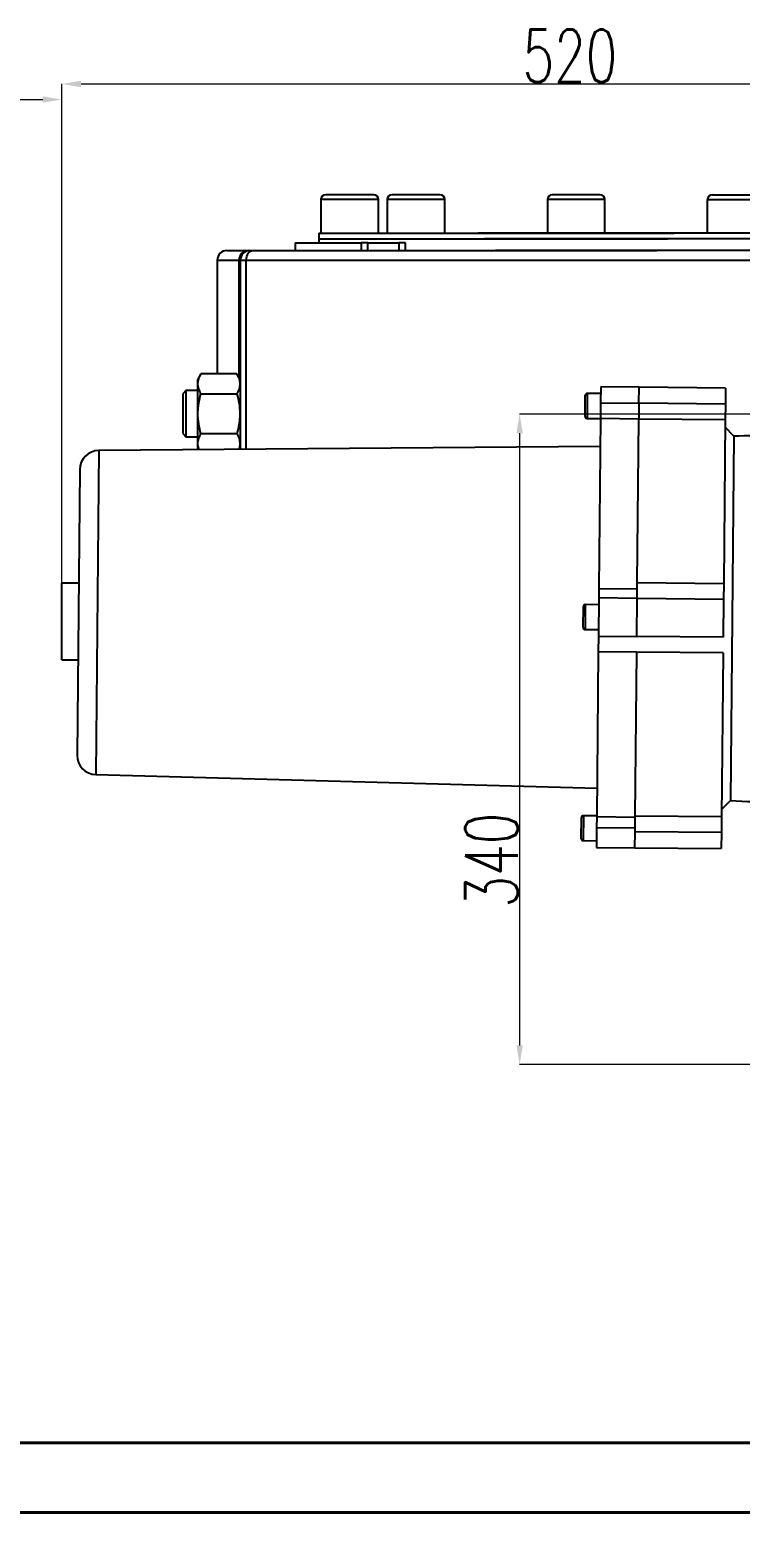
# Model space of a CAD drawing. Header units: millimetres. Extents: x 1756 to 4801, y 514 to 2668.
# Drawn here: x 2493 to 2864, y 514 to 1287 of the extents above; entities that cross this region are included whole.
import ezdxf

# ---------------------------------------------------------------- set-up
doc = ezdxf.new("R2010")
doc.units = ezdxf.units.MM
for name, color, linetype, lineweight in [('AM_5', 3, 'Continuous', 25), ('AM_BOR', 7, 'Continuous', 50), ('标注', 3, 'Continuous', 13), ('粗实线', 7, 'Continuous', 40)]:
    doc.layers.add(name, color=color, linetype=linetype, lineweight=lineweight)
doc.styles.add('SLDTEXTSTYLE1', font='txt.shx', dxfattribs={"width": 0.7, "bigfont": 'gbcbig.shx'})
doc.dimstyles.new('SLDDIMSTYLE12$0', dxfattribs={"dimtxt": 12, "dimasz": 10, "dimexe": 0, "dimexo": 0.0625, "dimgap": 0.875, "dimtad": 1, "dimdec": 1, "dimlfac": 1.8, "dimrnd": 1e-09, "dimzin": 12, "dimdsep": 46, "dimtxsty": 'SLDTEXTSTYLE1', "dimcen": 0.09, "dimdle": 8.16, "dimclrd": 3, "dimclre": 3, "dimadec": 0, "dimazin": 3, "dimtfac": 1, "dimtdec": 1, "dimtofl": 0, "dimtmove": 0, "dimatfit": 3, "dimfxl": 0, "dimfrac": 2, "dimtolj": 1, "dimlwd": 5, "dimlwe": 5, "dimarcsym": 0})

# ---------------------------------------------------------------- blocks, each defined once
blk = doc.blocks.new('rA3')
at = {"layer": '粗实线'}
for p, q in [((358.38, 129.26), (748.38, 129.26)), ((333.38, 124.26), (753.38, 124.26))]:
    blk.add_line(p, q, dxfattribs=at)
blk = doc.blocks.new('*D50')
at = {"layer": 'AM_5', "color": 3, "lineweight": 5, "transparency": 16777216}
blk.add_line((2510.08, 998.58), (2510.08, 1258.51), dxfattribs=at)
at = {"layer": 'AM_5', "color": 3, "linetype": 'Continuous', "lineweight": 5, "transparency": 16777216}
for p, q in [((2520.08, 1258.51), (3017.2, 1258.51)), ((3027.2, 1086.58), (3027.2, 1258.51))]:
    blk.add_line(p, q, dxfattribs=at)
at = {"layer": 'AM_5', "color": 3, "transparency": 16777216}
for points in [[(2520.08, 1260.18), (2520.08, 1256.85), (2510.08, 1258.51)], [(3017.2, 1260.18), (3017.2, 1256.85), (3027.2, 1258.51)]]:
    blk.add_solid(points, dxfattribs=at)
at = {"layer": 'Defpoints', "color": 0, "transparency": 16777216}
for p in [(3027.2, 1258.51), (3027.2, 1086.52), (2510.08, 998.52)]:
    blk.add_point(p, dxfattribs=at)
at = {"layer": 'AM_5', "color": 0, "transparency": 16777216, "insert": (2774.75, 1273.1), "char_height": 12, "width": 2.3333, "attachment_point": 5, "style": 'SLDTEXTSTYLE1'}
blk.add_mtext('\\A1;{\\H2.28571x;520}', dxfattribs=at)
blk = doc.blocks.new('*D52')
at = {"layer": 'Defpoints', "color": 0, "transparency": 16777216}
for p in [(2510.08, 1250.41), (2160.18, 998.52), (2510.08, 998.52)]:
    blk.add_point(p, dxfattribs=at)
at = {"layer": '标注', "color": 3, "lineweight": 5, "transparency": 16777216}
blk.add_line((2160.18, 998.58), (2160.18, 1250.41), dxfattribs=at)
at = {"layer": '标注', "color": 3, "linetype": 'Continuous', "lineweight": 5, "transparency": 16777216}
for p, q in [((2170.18, 1250.41), (2500.08, 1250.41)), ((2510.08, 998.58), (2510.08, 1250.41))]:
    blk.add_line(p, q, dxfattribs=at)
at = {"layer": '标注', "color": 3, "transparency": 16777216}
for points in [[(2170.18, 1252.08), (2170.18, 1248.74), (2160.18, 1250.41)], [(2500.08, 1252.08), (2500.08, 1248.74), (2510.08, 1250.41)]]:
    blk.add_solid(points, dxfattribs=at)
at = {"layer": '标注', "color": 0, "transparency": 16777216, "insert": (2327.06, 1262.71), "char_height": 10, "attachment_point": 5, "style": 'SLDTEXTSTYLE1'}
blk.add_mtext('\\A1;{\\H2.28571x;300}', dxfattribs=at)
blk = doc.blocks.new('*D54')
at = {"layer": 'AM_5', "color": 3, "lineweight": 5, "transparency": 16777216}
blk.add_line((3027.14, 1086.52), (2748.56, 1086.52), dxfattribs=at)
at = {"layer": 'AM_5', "color": 3, "linetype": 'Continuous', "lineweight": 5, "transparency": 16777216}
for p, q in [((2748.56, 1076.52), (2748.56, 757.64)), ((3025.24, 747.64), (2748.56, 747.64))]:
    blk.add_line(p, q, dxfattribs=at)
at = {"layer": 'AM_5', "color": 3, "transparency": 16777216}
for points in [[(2746.89, 1076.52), (2750.22, 1076.52), (2748.56, 1086.52)], [(2746.89, 757.64), (2750.22, 757.64), (2748.56, 747.64)]]:
    blk.add_solid(points, dxfattribs=at)
at = {"layer": 'Defpoints', "color": 0, "transparency": 16777216}
for p in [(3027.2, 1086.52), (2748.56, 747.64), (3025.3, 747.64)]:
    blk.add_point(p, dxfattribs=at)
at = {"layer": 'AM_5', "color": 0, "transparency": 16777216, "insert": (2733.97, 854.13), "char_height": 12, "attachment_point": 5, "rotation": 90, "style": 'SLDTEXTSTYLE1'}
blk.add_mtext('\\A1;{\\H2.28571x;340}', dxfattribs=at)

msp = doc.modelspace()

# ---------------------------------------------------------------- linework, layer by layer
at = {"color": 7, "linetype": 'Continuous', "lineweight": 25}
for p, q in [((2645.031, 1198.259), (2645.031, 1180.759)), ((2675.031, 1198.259), (2645.031, 1198.259)), ((2675.031, 1180.759), (2675.031, 1198.259)), ((2679.592, 1198.259), (2679.592, 1180.759)), ((2709.592, 1198.259), (2679.592, 1198.259)), ((2709.592, 1180.759), (2709.592, 1198.259)), ((2763.031, 1198.259), (2763.031, 1180.759)), ((2793.031, 1198.259), (2763.031, 1198.259)), ((2790.499, 1200.759), (2765.538, 1200.759)), ((2793.031, 1180.759), (2793.031, 1198.259)), ((2846.445, 1180.759), (2846.445, 1198.259)), ((2846.445, 1198.259), (2876.445, 1198.259)), ((2631.569, 1175.759), (2631.569, 1171.759)), ((2631.591, 1175.759), (2631.569, 1175.759)), ((2631.591, 1175.759), (2631.591, 1171.759)), ((2631.591, 1175.759), (2666.093, 1175.759)), ((2644.031, 1180.759), (2644.031, 1177.759)), ((2644.031, 1180.759), (2829.136, 1180.759)), ((2644.031, 1177.759), (2644.031, 1175.759)), ((2644.031, 1177.759), (2825.834, 1177.759)), ((2666.093, 1175.759), (2666.093, 1171.759)), ((2669.543, 1175.759), (2666.093, 1175.759)), ((2669.543, 1171.759), (2669.543, 1175.759)), ((2669.543, 1175.759), (2685.644, 1175.759)), ((2685.644, 1175.759), (2685.644, 1171.759)), ((2689.095, 1175.759), (2685.644, 1175.759)), ((2689.095, 1171.759), (2689.095, 1175.759)), ((2912.007, 1180.759), (2726.902, 1180.759)), ((2912.007, 1177.759), (2730.204, 1177.759)), ((2591.031, 1166.759), (2591.031, 1107.544)), ((2591.031, 1166.759), (2602.422, 1166.759)), ((2602.422, 1166.759), (2603.031, 1166.759)), ((2602.422, 1105.439), (2602.422, 1166.759)), ((2603.031, 1166.759), (2606.142, 1166.759)), ((2603.031, 1166.759), (2603.031, 1068.17)), ((2606.142, 1068.196), (2606.142, 1166.759)), ((2606.142, 1166.759), (2908.486, 1166.759)), ((2582.555, 1107.544), (2580.731, 1104.384)), ((2601.207, 1107.544), (2582.555, 1107.544)), ((2603.031, 1104.384), (2601.207, 1107.544)), ((2574.655, 1098.759), (2573.031, 1097.135)), ((2573.031, 1097.135), (2573.031, 1086.759)), ((2580.731, 1098.759), (2574.655, 1098.759)), ((2574.655, 1098.759), (2574.655, 1074.759)), ((2580.731, 1104.384), (2580.731, 1086.759)), ((2582.555, 1097.151), (2601.207, 1097.151)), ((2783.79, 1097.271), (2783.669, 1084.272)), ((2790.789, 1097.206), (2783.79, 1097.271)), ((2790.822, 1100.706), (2790.745, 1092.354)), ((2810.821, 1100.521), (2790.822, 1100.706)), ((2810.744, 1092.169), (2810.821, 1100.521)), ((2855.819, 1100.105), (2810.821, 1100.521)), ((2855.819, 1100.105), (2855.742, 1091.753)), ((2782.679, 1085.281), (2782.781, 1096.28)), ((2790.745, 1092.354), (2790.669, 1084.151)), ((2790.745, 1092.354), (2810.744, 1092.169)), ((2810.744, 1092.169), (2810.668, 1083.966)), ((2855.742, 1091.753), (2810.744, 1092.169)), ((2855.742, 1091.753), (2855.666, 1083.549)), ((2573.031, 1086.759), (2573.031, 1076.383)), ((2580.731, 1086.759), (2580.731, 1069.134)), ((2783.669, 1084.272), (2790.669, 1084.207)), ((2790.669, 1084.151), (2789.85, 995.665)), ((2810.668, 1083.966), (2790.669, 1084.151)), ((2809.877, 998.537), (2810.668, 1083.966)), ((2855.666, 1083.549), (2810.668, 1083.966)), ((2855.666, 1083.549), (2854.875, 998.12)), ((2573.031, 1076.383), (2574.655, 1074.759)), ((2574.655, 1074.759), (2580.731, 1074.759)), ((2582.555, 1076.367), (2601.207, 1076.367)), ((2860.161, 1074.992), (2855.63, 1079.698)), ((2860.161, 1074.992), (2859.282, 980.068)), ((2529.329, 1067.566), (2527.766, 898.691)), ((2790.535, 1069.708), (2529.329, 1067.566)), ((2580.731, 1069.134), (2581.39, 1067.993)), ((2602.472, 1068.166), (2603.031, 1069.134)), ((2519.412, 1057.659), (2518.034, 908.78)), ((2518.864, 998.518), (2510.083, 998.518)), ((2510.083, 978.518), (2510.083, 998.518)), ((2809.802, 990.389), (2809.877, 998.537)), ((2854.875, 998.12), (2809.877, 998.537)), ((2854.875, 998.12), (2854.8, 989.973)), ((2789.804, 990.711), (2789.62, 970.848)), ((2789.85, 995.665), (2789.804, 990.711)), ((2809.803, 990.526), (2789.804, 990.711)), ((2789.85, 995.665), (2809.849, 995.48)), ((2809.619, 970.663), (2809.802, 990.389)), ((2854.8, 989.973), (2809.802, 990.389)), ((2854.8, 989.973), (2854.617, 970.247)), ((2781.661, 975.286), (2781.763, 986.285)), ((2782.772, 987.276), (2782.651, 974.276)), ((2789.771, 987.211), (2782.772, 987.276)), ((2510.083, 958.518), (2510.083, 978.518)), ((2782.651, 974.276), (2789.651, 974.212)), ((2859.282, 980.068), (2858.404, 885.143)), ((2789.62, 970.848), (2789.545, 962.701)), ((2789.62, 970.848), (2809.619, 970.663)), ((2854.617, 970.247), (2809.619, 970.663)), ((2510.083, 958.518), (2518.494, 958.518)), ((2789.545, 962.701), (2788.749, 876.786)), ((2809.544, 962.516), (2789.545, 962.701)), ((2808.753, 877.087), (2809.544, 962.516)), ((2854.542, 962.099), (2809.544, 962.516)), ((2854.542, 962.099), (2853.751, 876.671)), ((2527.766, 898.691), (2788.888, 891.715)), ((2853.787, 880.522), (2858.404, 885.143)), ((2780.643, 865.29), (2780.745, 876.29)), ((2781.754, 877.281), (2781.633, 864.281)), ((2788.753, 877.216), (2781.754, 877.281)), ((2788.749, 876.786), (2788.695, 870.937)), ((2788.749, 876.786), (2808.749, 876.601)), ((2808.677, 868.883), (2808.753, 877.087)), ((2853.751, 876.671), (2808.753, 877.087)), ((2853.751, 876.671), (2853.675, 868.467)), ((2788.695, 870.937), (2788.601, 860.717)), ((2808.694, 870.751), (2788.695, 870.937)), ((2808.6, 860.531), (2808.677, 868.883)), ((2853.675, 868.467), (2808.677, 868.883)), ((2853.675, 868.467), (2853.598, 860.115)), ((2781.633, 864.281), (2788.633, 864.216)), ((2788.601, 860.717), (2808.6, 860.531)), ((2808.6, 860.531), (2853.598, 860.115))]:
    msp.add_line(p, q, dxfattribs=at)
at = {"color": 7, "linetype": 'Continuous', "lineweight": 25, "flags": 128}
msp.add_lwpolyline([(2606.142, 1166.759), (2606.208, 1167.734), (2606.404, 1168.672), (2606.722, 1169.537), (2607.151, 1170.295), (2607.673, 1170.916), (2608.268, 1171.378), (2608.914, 1171.663), (2609.586, 1171.759)], dxfattribs=at)
at = {"color": 7, "linetype": 'Continuous', "lineweight": 25}
for centre, radius, start, end in [((2647.531, 1198.259), 2.5, 90, 180), ((2672.531, 1198.259), 2.5, 0, 90), ((2682.092, 1198.259), 2.5, 90, 180), ((2707.092, 1198.259), 2.5, 0, 90), ((2765.531, 1198.259), 2.5, 90, 180), ((2790.531, 1198.259), 2.5, 0, 90), ((2848.945, 1198.259), 2.5, 90, 180), ((2596.031, 1166.759), 5, 90, 180), ((2607.275, 1166.907), 4.855, 91.855816, 181.742735), ((2608.031, 1166.759), 5, 90, 180), ((2783.78, 1096.271), 1, 89.469753, 179.469753), ((2783.679, 1085.272), 1, 179.469753, 269.469753), ((2871.866, 822.973), 252.291, 87.582591, 92.659251), ((2529.411, 1057.566), 10, 90.469753, 179.469753), ((2782.762, 986.276), 1, 89.469753, 179.469753), ((2782.661, 975.276), 1, 179.469753, 269.469753), ((2528.034, 908.687), 10, 179.469753, 268.469753), ((2874.771, 1136.903), 252.291, 266.280255, 277.033867), ((2781.744, 876.281), 1, 89.469753, 179.469753), ((2781.643, 865.281), 1, 179.469753, 269.469753)]:
    msp.add_arc(centre, radius, start, end, dxfattribs=at)
for points, knots in [([(2660.462, 1200.759), (2659.699, 1200.759), (2658.126, 1200.759), (2655.774, 1200.759), (2653.495, 1200.759), (2651.441, 1200.759), (2649.752, 1200.759), (2648.505, 1200.759), (2647.788, 1200.759), (2647.49, 1200.759), (2647.553, 1200.759), (2647.563, 1200.759)], [0, 0, 0, 0, 0.1140161, 0.2348618, 0.3607315, 0.4892723, 0.6178131, 0.7436828, 0.8645284, 0.9785445, 1, 1, 1, 1]), ([(2672.499, 1200.759), (2672.485, 1200.759), (2672.453, 1200.759), (2671.862, 1200.759), (2670.791, 1200.759), (2669.234, 1200.759), (2667.293, 1200.759), (2665.093, 1200.759), (2662.789, 1200.759), (2661.223, 1200.759), (2660.462, 1200.759)], [0, 0, 0, 0, 0.0967106, 0.2229744, 0.3544874, 0.4887913, 0.6230952, 0.7546082, 0.880872, 1, 1, 1, 1]), ([(2703.731, 1200.759), (2703.181, 1200.759), (2702.048, 1200.759), (2699.95, 1200.759), (2697.579, 1200.759), (2695.026, 1200.759), (2692.457, 1200.759), (2690.027, 1200.759), (2687.867, 1200.759), (2686.015, 1200.759), (2684.458, 1200.759), (2683.203, 1200.759), (2682.394, 1200.759), (2682.036, 1200.759), (2682.118, 1200.759), (2682.129, 1200.759)], [0, 0, 0, 0, 0.0765593, 0.1577045, 0.2422232, 0.3285356, 0.4148479, 0.4993666, 0.5805118, 0.6570711, 0.7336304, 0.8147756, 0.8992943, 0.9856067, 1, 1, 1, 1]), ([(2707.056, 1200.759), (2707.035, 1200.759), (2706.991, 1200.759), (2706.304, 1200.759), (2705.234, 1200.759), (2704.222, 1200.759), (2703.731, 1200.759)], [0, 0, 0, 0, 0.2289376, 0.4979837, 0.7562909, 1, 1, 1, 1]), ([(2848.982, 1200.759), (2849.002, 1200.759), (2849.047, 1200.759), (2849.733, 1200.759), (2850.804, 1200.759), (2851.816, 1200.759), (2852.307, 1200.759)], [0, 0, 0, 0, 0.2289376, 0.4979837, 0.7562909, 1, 1, 1, 1]), ([(2852.307, 1200.759), (2852.857, 1200.759), (2853.989, 1200.759), (2856.087, 1200.759), (2858.459, 1200.759), (2861.011, 1200.759), (2863.58, 1200.759), (2866.01, 1200.759), (2868.17, 1200.759), (2870.022, 1200.759), (2871.579, 1200.759), (2872.835, 1200.759), (2873.643, 1200.759), (2874.002, 1200.759), (2873.92, 1200.759), (2873.908, 1200.759)], [0, 0, 0, 0, 0.0765593, 0.1577045, 0.2422232, 0.3285356, 0.4148479, 0.4993666, 0.5805118, 0.6570711, 0.7336304, 0.8147756, 0.8992943, 0.9856067, 1, 1, 1, 1]), ([(2596.031, 1171.759), (2596.032, 1171.759), (2596.034, 1171.759), (2596.049, 1171.759), (2596.074, 1171.759), (2596.109, 1171.759), (2596.153, 1171.759), (2596.208, 1171.759), (2596.272, 1171.759), (2596.346, 1171.759), (2596.431, 1171.759), (2596.525, 1171.759), (2596.629, 1171.759), (2596.932, 1171.759), (2597.572, 1171.759), (2598.806, 1171.759), (2600.382, 1171.759), (2601.868, 1171.759), (2603.049, 1171.759), (2603.79, 1171.759), (2604.566, 1171.759), (2605.379, 1171.759), (2606.225, 1171.759), (2606.82, 1171.759), (2607.117, 1171.759)], [0, 0, 0, 0, 0.021046, 0.0420865, 0.0631227, 0.0841557, 0.1051865, 0.1262165, 0.1472467, 0.1682783, 0.1893124, 0.2103502, 0.2313928, 0.2524414, 0.378155, 0.5038769, 0.6286161, 0.7533635, 0.7944827, 0.8355853, 0.8766797, 0.9177746, 0.9588785, 1, 1, 1, 1]), ([(2608.031, 1171.759), (2608.032, 1171.759), (2608.033, 1171.759), (2608.046, 1171.759), (2608.066, 1171.759), (2608.094, 1171.759), (2608.149, 1171.759), (2608.25, 1171.759), (2608.428, 1171.759), (2608.654, 1171.759), (2608.895, 1171.759), (2609.131, 1171.759), (2609.348, 1171.759), (2609.507, 1171.759), (2609.586, 1171.759)], [0, 0, 0, 0, 0.0495509, 0.0989925, 0.1484043, 0.1978665, 0.2474587, 0.3736716, 0.5000144, 0.6262273, 0.75257, 0.8350798, 0.9174329, 1, 1, 1, 1]), ([(2609.586, 1171.759), (2612.952, 1171.759), (2619.679, 1171.759), (2630.46, 1171.759), (2641.778, 1171.759), (2653.706, 1171.759), (2667.25, 1171.759), (2682.487, 1171.759), (2699.461, 1171.759), (2716.967, 1171.759), (2733.67, 1171.759), (2749.373, 1171.759), (2763.944, 1171.759), (2778.515, 1171.759), (2793.01, 1171.759), (2806.868, 1171.759), (2815.817, 1171.759), (2820.022, 1171.759)], [0, 0, 0, 0, 0.0601604, 0.120274, 0.1812146, 0.2431102, 0.3056326, 0.3846455, 0.464318, 0.5444365, 0.6247798, 0.6890555, 0.753202, 0.8171273, 0.8807407, 0.9439535, 1, 1, 1, 1]), ([(2912.859, 1171.759), (2909.398, 1171.759), (2901.846, 1171.759), (2888.788, 1171.759), (2873.55, 1171.759), (2856.576, 1171.759), (2839.071, 1171.759), (2822.367, 1171.759), (2806.665, 1171.759), (2792.094, 1171.759), (2777.523, 1171.759), (2763.028, 1171.759), (2749.169, 1171.759), (2740.221, 1171.759), (2736.016, 1171.759)], [0.18851236, 0.18851236, 0.18851236, 0.18851236, 0.24311018, 0.30563263, 0.38464547, 0.46431799, 0.54443646, 0.62477977, 0.68905549, 0.75320203, 0.81712732, 0.88074072, 0.94395346, 1, 1, 1, 1]), ([(2582.555, 1097.151), (2582.065, 1098), (2581.662, 1098.854), (2581.102, 1100.581), (2580.949, 1101.454), (2580.947, 1102.558), (2580.956, 1102.78), (2580.993, 1103.222), (2581.021, 1103.443), (2581.131, 1104.101), (2581.24, 1104.537), (2581.66, 1105.838), (2582.065, 1106.694), (2582.555, 1107.544)], [0, 0, 0, 0, 0.25, 0.25, 0.5, 0.5, 0.5625, 0.5625, 0.625, 0.625, 0.75, 0.75, 1, 1, 1, 1]), ([(2601.207, 1107.544), (2601.697, 1106.695), (2602.1, 1105.841), (2602.66, 1104.114), (2602.813, 1103.241), (2602.815, 1102.137), (2602.806, 1101.915), (2602.769, 1101.473), (2602.741, 1101.252), (2602.631, 1100.594), (2602.522, 1100.158), (2602.102, 1098.857), (2601.697, 1098.001), (2601.207, 1097.151)], [0, 0, 0, 0, 0.25, 0.25, 0.5, 0.5, 0.5625, 0.5625, 0.625, 0.625, 0.75, 0.75, 1, 1, 1, 1]), ([(2582.555, 1076.367), (2582.065, 1078.064), (2581.662, 1079.773), (2581.102, 1083.227), (2580.949, 1084.972), (2580.947, 1087.181), (2580.956, 1087.625), (2580.993, 1088.509), (2581.021, 1088.949), (2581.131, 1090.266), (2581.24, 1091.138), (2581.66, 1093.739), (2582.065, 1095.452), (2582.555, 1097.151)], [0, 0, 0, 0, 0.25, 0.25, 0.5, 0.5, 0.5625, 0.5625, 0.625, 0.625, 0.75, 0.75, 1, 1, 1, 1]), ([(2601.207, 1097.151), (2601.697, 1095.454), (2602.1, 1093.745), (2602.66, 1090.291), (2602.813, 1088.546), (2602.815, 1086.337), (2602.806, 1085.893), (2602.769, 1085.009), (2602.741, 1084.569), (2602.631, 1083.252), (2602.522, 1082.38), (2602.102, 1079.779), (2601.697, 1078.066), (2601.207, 1076.367)], [0, 0, 0, 0, 0.25, 0.25, 0.5, 0.5, 0.5625, 0.5625, 0.625, 0.625, 0.75, 0.75, 1, 1, 1, 1]), ([(2581.576, 1067.994), (2581.506, 1068.176), (2581.441, 1068.358), (2581.102, 1069.405), (2580.949, 1070.277), (2580.947, 1071.382), (2580.956, 1071.604), (2580.993, 1072.046), (2581.021, 1072.266), (2581.131, 1072.924), (2581.24, 1073.36), (2581.66, 1074.661), (2582.065, 1075.517), (2582.555, 1076.367)], [0.19713228, 0.19713228, 0.19713228, 0.19713228, 0.25, 0.25, 0.5, 0.5, 0.5625, 0.5625, 0.625, 0.625, 0.75, 0.75, 1, 1, 1, 1]), ([(2601.207, 1076.367), (2601.697, 1075.518), (2602.1, 1074.664), (2602.66, 1072.937), (2602.813, 1072.064), (2602.815, 1070.96), (2602.806, 1070.738), (2602.769, 1070.296), (2602.741, 1070.075), (2602.631, 1069.417), (2602.522, 1068.981), (2602.341, 1068.419), (2602.297, 1068.291), (2602.25, 1068.164)], [0, 0, 0, 0, 0.25, 0.25, 0.5, 0.5, 0.5625, 0.5625, 0.625, 0.625, 0.75, 0.75, 0.78693546, 0.78693546, 0.78693546, 0.78693546])]:
    msp.add_open_spline(points, degree=3, knots=knots, dxfattribs=at)

# ---------------------------------------------------------------- block references
at = {"layer": 'AM_BOR', "xscale": 7.2509765625, "yscale": 7.2509765625, "zscale": 7.2509765625}
msp.add_blockref('rA3', (-661.681, -386.669), dxfattribs=at)

# ---------------------------------------------------------------- dimensions: what is measured, and where the dimension line sits
at = {"layer": 'AM_5'}
dim = msp.add_linear_dim(base=(3027.201, 1258.513), p1=(2510.083, 998.518), p2=(3027.201, 1086.518), text='{\\H2.28571x;520}', dimstyle='SLDDIMSTYLE12$0', override={"dimlfac": 1}, dxfattribs=at)
dim.commit()
dim.dimension.update_dxf_attribs({"geometry": '*D50', "text_midpoint": (2774.749, 1258.513), "dimtype": 160})
dim = msp.add_linear_dim(base=(2748.558, 747.64), p1=(3027.201, 1086.518), p2=(3025.303, 747.64), angle=90, text='{\\H2.28571x;340}', dimstyle='SLDDIMSTYLE12$0', override={"dimlfac": 1}, dxfattribs=at)
dim.commit()
dim.dimension.update_dxf_attribs({"geometry": '*D54', "text_midpoint": (2748.558, 854.125), "dimtype": 160})
at = {"layer": '标注'}
dim = msp.add_linear_dim(base=(2510.083, 1250.408), p1=(2160.183, 998.518), p2=(2510.083, 998.518), text='{\\H2.28571x;300}', dimstyle='SLDDIMSTYLE12$0', override={"dimtxt": 10, "dimtdec": 3, "dimtzin": 0}, dxfattribs=at)
dim.commit()
dim.dimension.update_dxf_attribs({"geometry": '*D52', "text_midpoint": (2327.055, 1250.408), "dimtype": 160})

doc.saveas('drawing.dxf')
